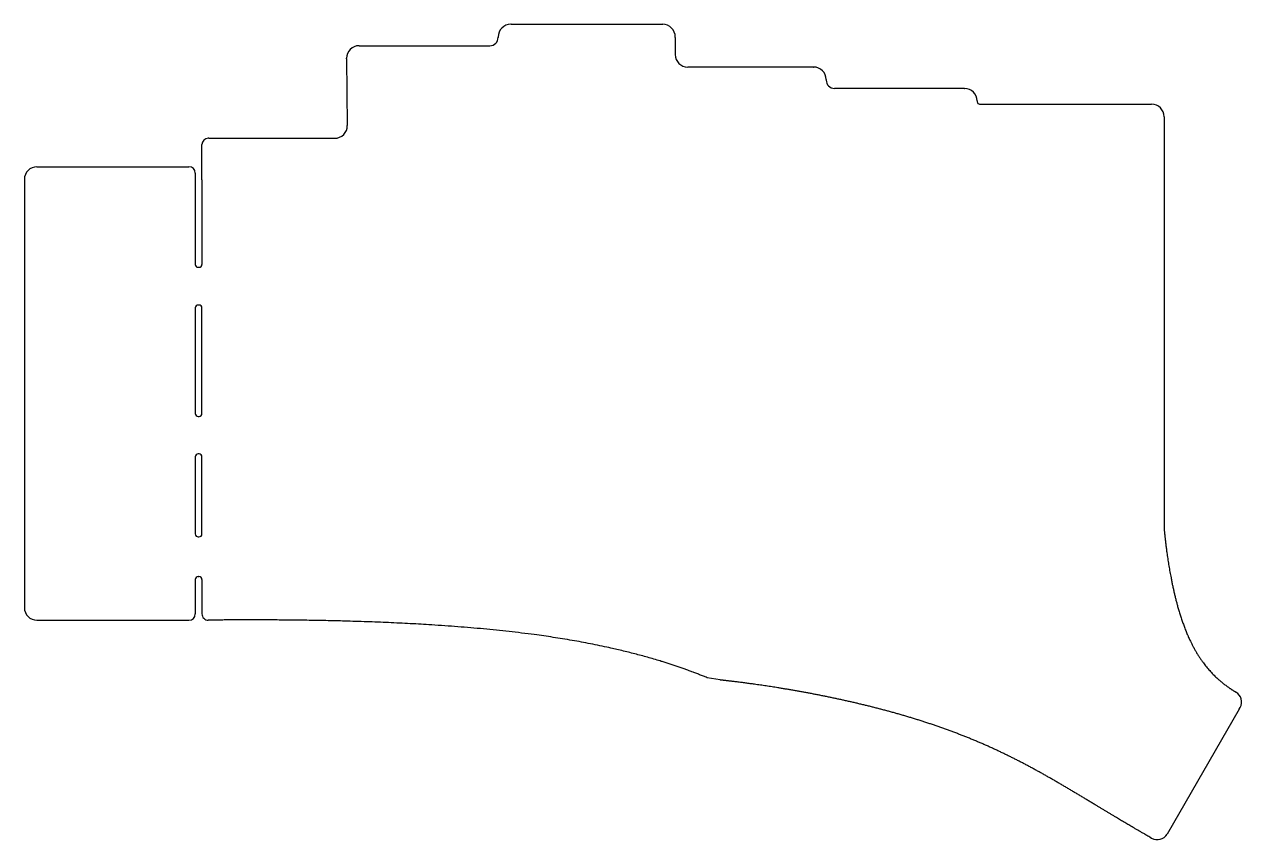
# Model space of a CAD drawing. Header units: millimetres. Extents: x -214 to -69, y -246 to -149.
import ezdxf

# ---------------------------------------------------------------- set-up
doc = ezdxf.new("R2010")
doc.units = ezdxf.units.MM
doc.layers.get('0').update_dxf_attribs({"linetype": 'CONTINUOUS'})

msp = doc.modelspace()

# ---------------------------------------------------------------- linework, layer by layer
for p, q in [((-155.93, -148.89), (-155.99, -148.89)), ((-155.93, -148.89), (-137.87, -148.89)), ((-157.49, -150.39), (-157.49, -150.45)), ((-157.49, -150.45), (-157.49, -150.44)), ((-136.37, -150.45), (-136.37, -150.39)), ((-136.37, -150.45), (-136.37, -152.49)), ((-174.07, -151.44), (-173.93, -151.44)), ((-173.93, -151.44), (-158.49, -151.44)), ((-175.57, -153), (-175.57, -152.94)), ((-175.57, -153), (-175.48, -160.97)), ((-119.93, -153.99), (-134.87, -153.99)), ((-119.93, -153.99), (-119.87, -153.99)), ((-118.37, -155.49), (-118.37, -155.54)), ((-118.37, -155.54), (-118.37, -155.54)), ((-101.93, -156.54), (-117.37, -156.54)), ((-101.93, -156.54), (-101.87, -156.54)), ((-100.37, -158.04), (-100.37, -158.1)), ((-100.37, -158.1), (-100.37, -158.12)), ((-100.07, -158.42), (-79.57, -158.42)), ((-78.07, -159.92), (-78.07, -209.16)), ((-191.99, -162.49), (-192.06, -162.49)), ((-191.99, -162.49), (-176.98, -162.49)), ((-192.81, -163.99), (-192.81, -163.24)), ((-192.81, -167.45), (-192.81, -163.99)), ((-212.49, -165.89), (-194.43, -165.89)), ((-194.43, -165.89), (-194.37, -165.89)), ((-193.62, -166.64), (-193.62, -167.45)), ((-213.99, -167.39), (-213.99, -218.51)), ((-193.62, -167.45), (-193.62, -177.54)), ((-192.81, -167.45), (-192.81, -177.54)), ((-193.27, -177.89), (-193.16, -177.89)), ((-193.27, -214.81), (-193.17, -214.81)), ((-193.62, -215.16), (-193.62, -219.26)), ((-192.82, -215.16), (-192.82, -219.25)), ((-212.49, -220.01), (-212.43, -220.01)), ((-212.43, -220.01), (-194.37, -220.01)), ((-131.02, -227.14), (-132.56, -226.87)), ((-69.68, -228.49), (-69.5, -228.6)), ((-69.11, -230.62), (-77.72, -245.53)), ((-69.11, -230.62), (-69.01, -230.44)), ((-79.74, -245.91), (-79.56, -246.02))]:
    msp.add_line(p, q)
for points in [[(-193.62, -182.74), (-193.62, -195.34, 0.414214), (-193.27, -195.69), (-193.22, -195.69), (-193.16, -195.69, 0.414214), (-192.81, -195.34), (-192.81, -182.74, 0.414214), (-193.16, -182.39), (-193.22, -182.39), (-193.27, -182.39, 0.414214)], [(-193.62, -209.71, 0.414214), (-193.27, -210.06), (-193.22, -210.06), (-193.17, -210.06, 0.414214), (-192.82, -209.71), (-192.81, -200.51, 0.414214), (-193.16, -200.16), (-193.22, -200.16), (-193.27, -200.16, 0.414214), (-193.62, -200.51)]]:
    msp.add_lwpolyline(points, format="xyb", close=True)
for centre, radius, start, end in [((-155.99, -150.39), 1.5, 90, 180), ((-137.87, -150.39), 1.5, 0, 90), ((-158.49, -150.44), 1, -90, 0), ((-174.07, -152.94), 1.5, 90, 180), ((-134.87, -152.49), 1.5, 180, 270), ((-119.87, -155.49), 1.5, 0, 90), ((-117.37, -155.54), 1, 180, 270), ((-101.87, -158.04), 1.5, 0, 90), ((-100.07, -158.12), 0.3, 180, 270), ((-79.57, -159.92), 1.5, 0, 90), ((-176.98, -160.99), 1.5, -90, 0.6272), ((-192.06, -163.24), 0.75, 90, 180), ((-212.49, -167.39), 1.5, 90, 180), ((-194.37, -166.64), 0.75, 0, 90), ((-193.27, -177.54), 0.35, 180, 269.9917), ((-193.16, -177.54), 0.35, 269.9917, 359.9917), ((-193.27, -215.16), 0.35, 89.9917, 180), ((-193.17, -215.16), 0.35, -0.0083, 89.9917), ((-212.49, -218.51), 1.5, 180, 270), ((-194.37, -219.26), 0.75, -90, 0), ((-192.07, -219.25), 0.75, 179.9917, 270.6466), ((-70.18, -229.76), 1.35, -30.0007, 59.9993), ((-78.89, -244.85), 1.35, 239.9993, 329.9993)]:
    msp.add_arc(centre, radius, start, end)
for points in [[(-78.07, -209.16), (-77.98, -210.1), (-77.77, -211.95), (-77.36, -214.68), (-76.64, -218.2), (-75.28, -222.28), (-73.62, -225.16), (-71.87, -226.98), (-70.46, -228.01), (-69.68, -228.49)], [(-132.56, -226.87), (-134.57, -226.05), (-138.7, -224.57), (-145.22, -222.82), (-154.46, -221.32), (-166.64, -220.35), (-176.68, -220.02), (-184.33, -219.95), (-189.47, -219.97), (-192.06, -220)], [(-79.74, -245.91), (-80.41, -245.54), (-81.72, -244.78), (-83.67, -243.63), (-86.2, -242.1), (-89.34, -240.19), (-92.48, -238.35), (-95.69, -236.62), (-98.99, -235.03), (-102.41, -233.61), (-105.92, -232.35), (-109.5, -231.24), (-113.11, -230.28), (-116.73, -229.44), (-120.34, -228.71), (-123.93, -228.08), (-126.78, -227.66), (-128.91, -227.38), (-130.32, -227.22), (-131.02, -227.14)]]:
    msp.add_open_spline(points, degree=5)

doc.saveas('drawing.dxf')
